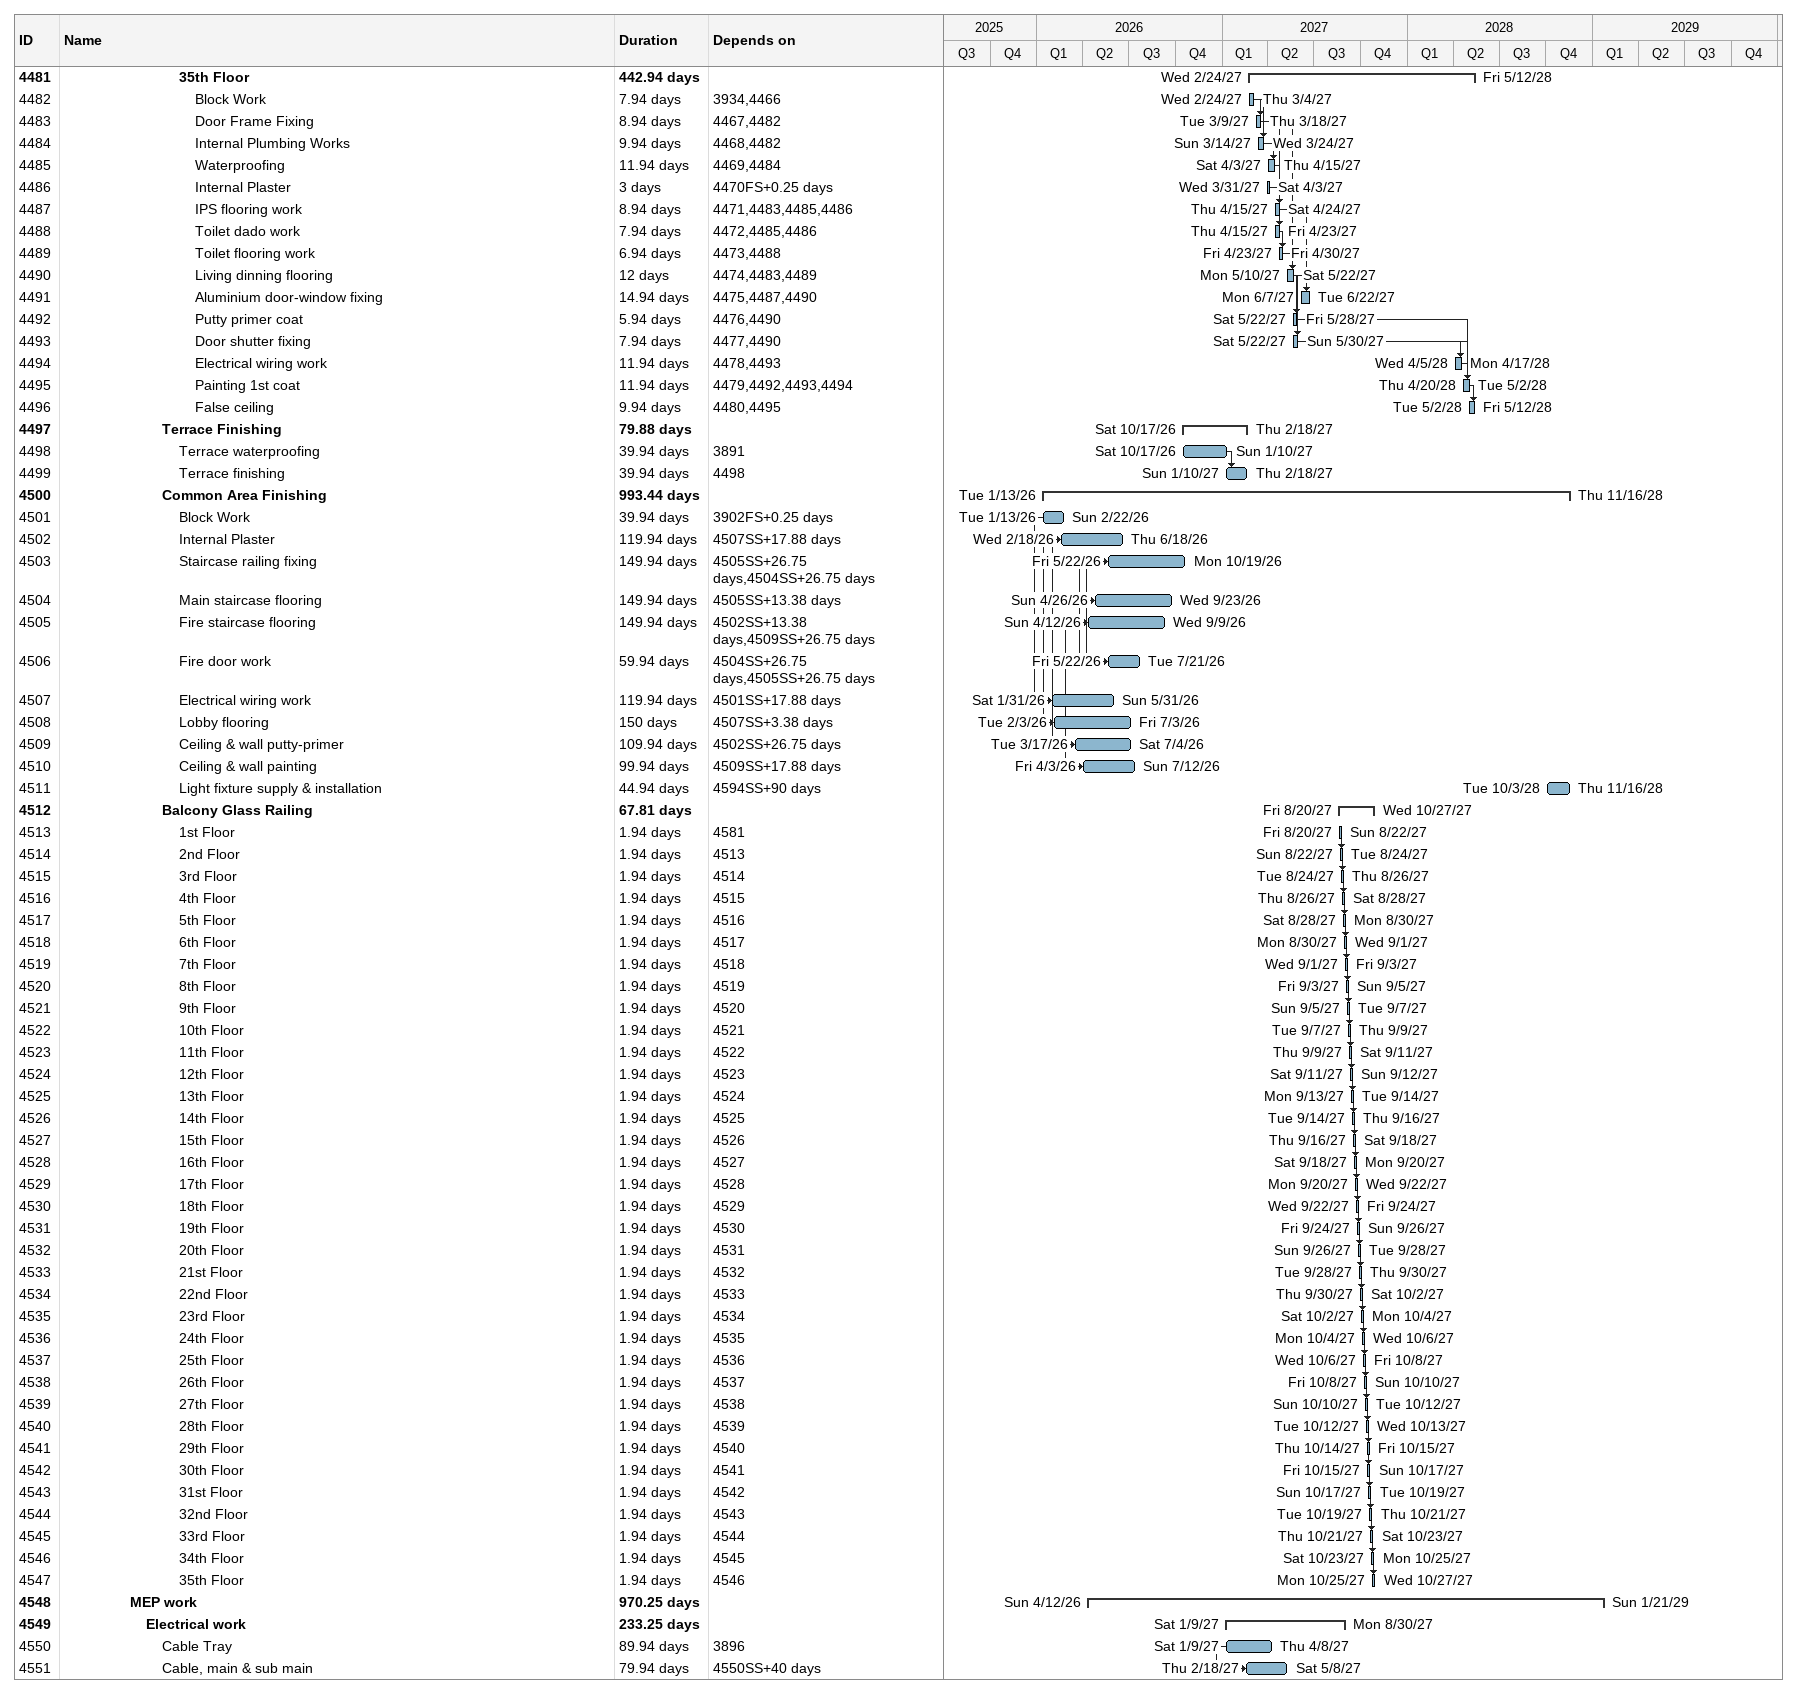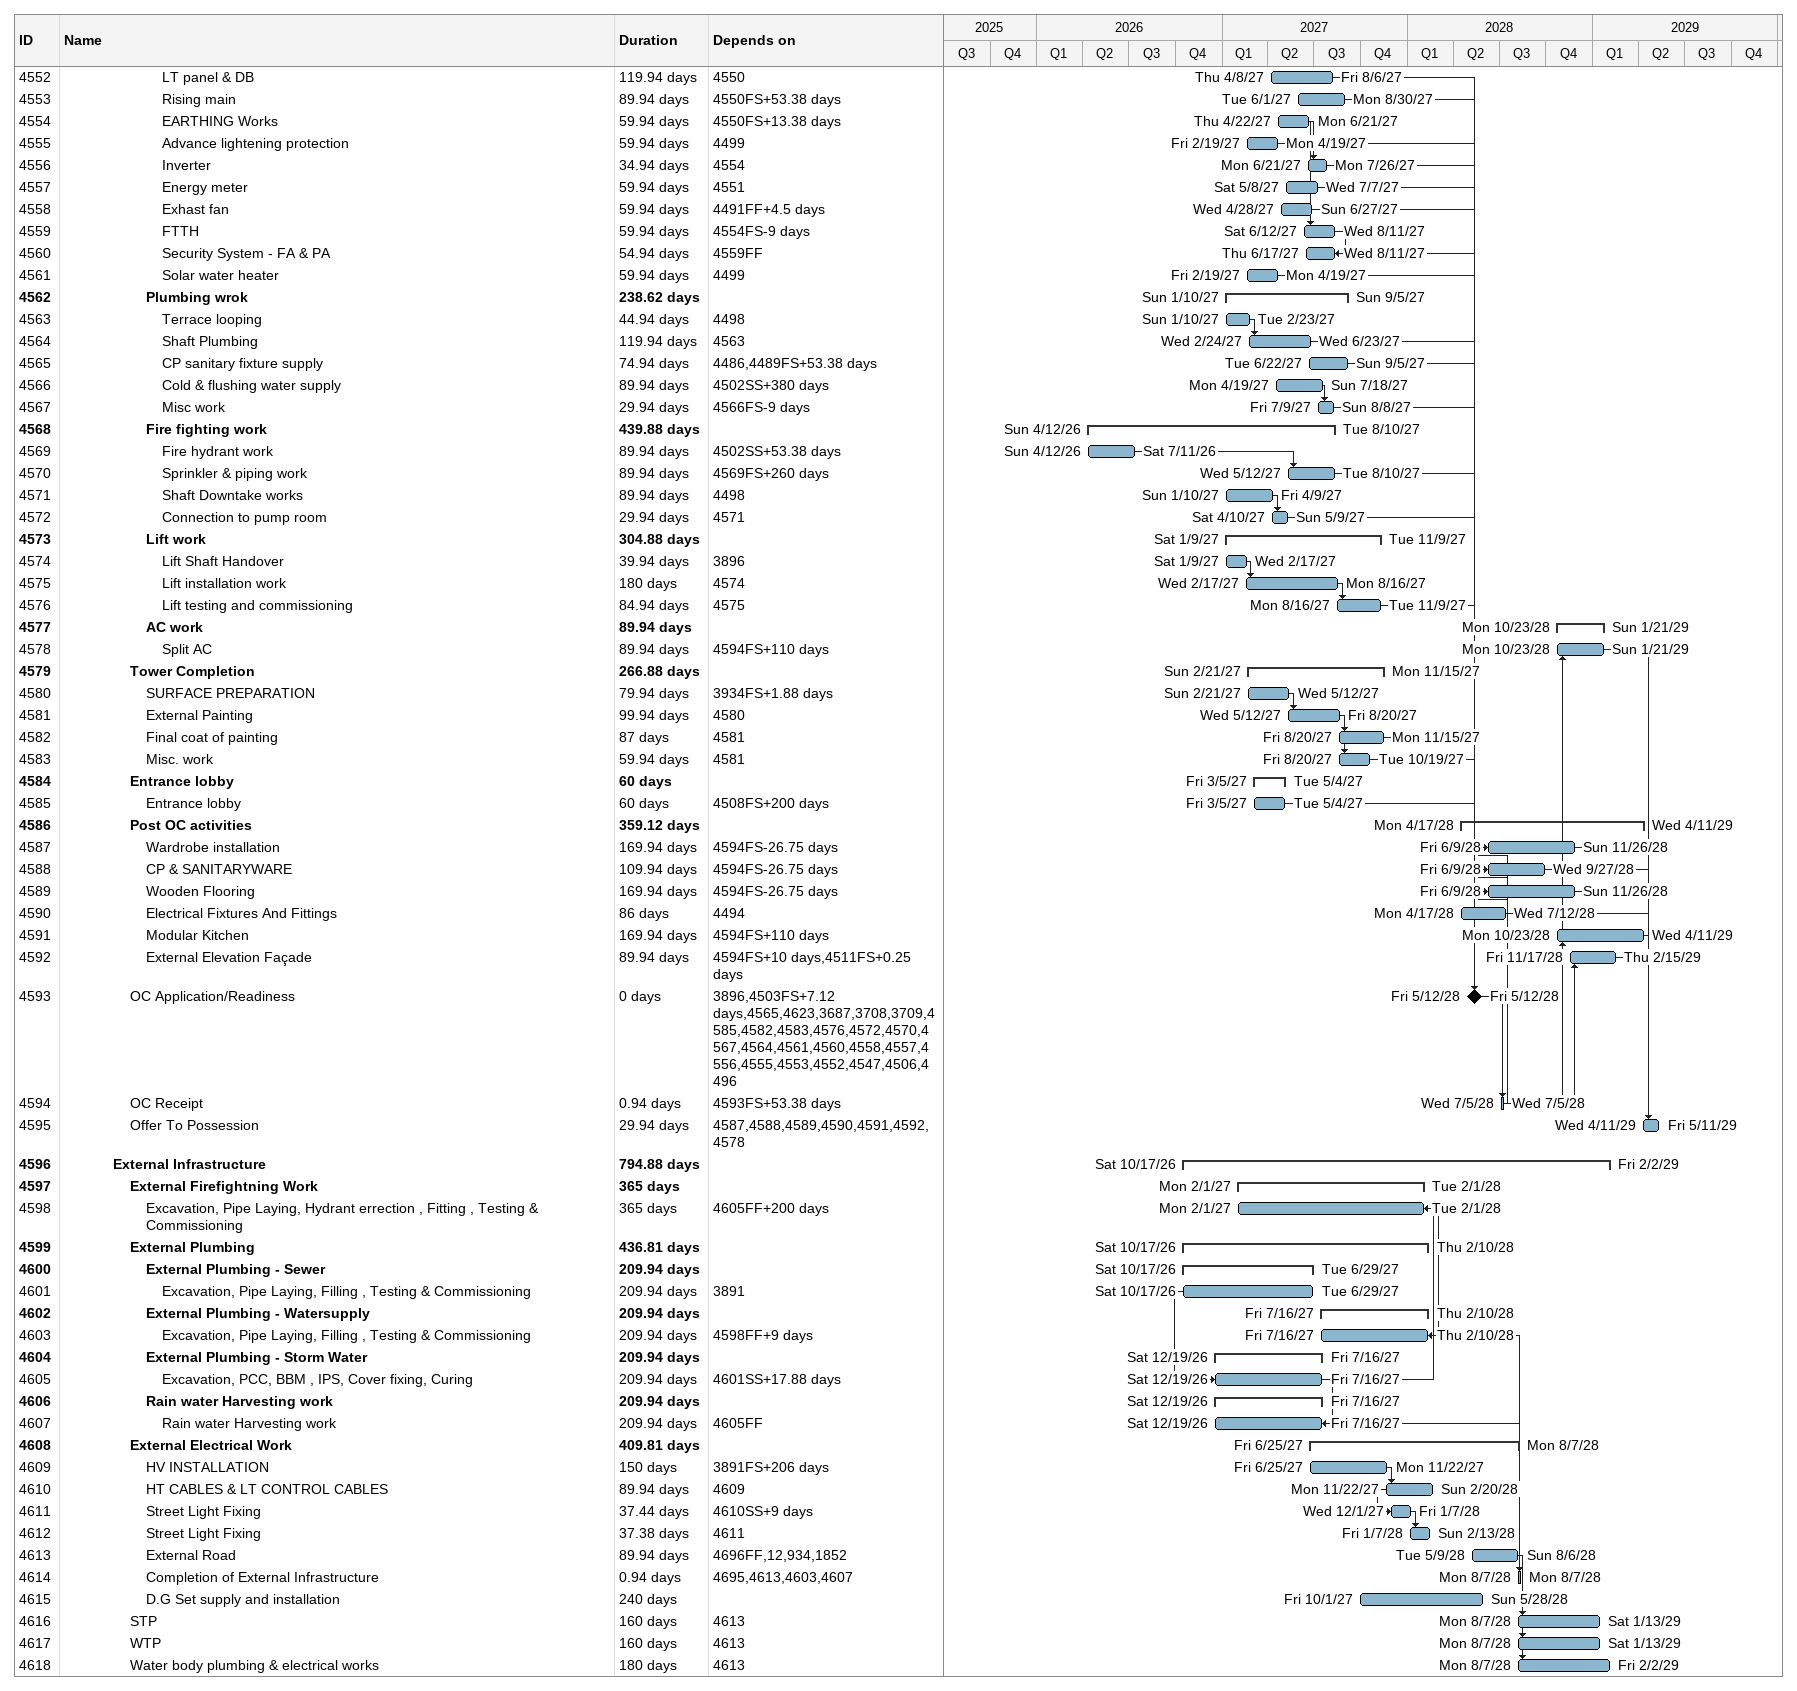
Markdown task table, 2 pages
| ID | Level | Task | Duration | Start | Finish | Predecessors |
|---|---|---|---|---|---|---|
| 4481 | 8 | **35th Floor** | 442.94d | 2027-02-24 | 2028-05-12 |  |
| 4482 | 9 | Block Work | 7.94d | 2027-02-24 | 2027-03-04 | 3934, 4466 |
| 4483 | 9 | Door Frame Fixing | 8.94d | 2027-03-09 | 2027-03-18 | 4467, 4482 |
| 4484 | 9 | Internal Plumbing Works | 9.94d | 2027-03-14 | 2027-03-24 | 4468, 4482 |
| 4485 | 9 | Waterproofing | 11.94d | 2027-04-03 | 2027-04-15 | 4469, 4484 |
| 4486 | 9 | Internal Plaster | 3d | 2027-03-31 | 2027-04-03 | 4470FS+0.25d |
| 4487 | 9 | IPS flooring work | 8.94d | 2027-04-15 | 2027-04-24 | 4471, 4483, 4485, 4486 |
| 4488 | 9 | Toilet dado work | 7.94d | 2027-04-15 | 2027-04-23 | 4472, 4485, 4486 |
| 4489 | 9 | Toilet flooring work | 6.94d | 2027-04-23 | 2027-04-30 | 4473, 4488 |
| 4490 | 9 | Living dinning flooring | 12d | 2027-05-10 | 2027-05-22 | 4474, 4483, 4489 |
| 4491 | 9 | Aluminium door-window fixing | 14.94d | 2027-06-07 | 2027-06-22 | 4475, 4487, 4490 |
| 4492 | 9 | Putty primer coat | 5.94d | 2027-05-22 | 2027-05-28 | 4476, 4490 |
| 4493 | 9 | Door shutter fixing | 7.94d | 2027-05-22 | 2027-05-30 | 4477, 4490 |
| 4494 | 9 | Electrical wiring work | 11.94d | 2028-04-05 | 2028-04-17 | 4478, 4493 |
| 4495 | 9 | Painting 1st coat | 11.94d | 2028-04-20 | 2028-05-02 | 4479, 4492, 4493, 4494 |
| 4496 | 9 | False ceiling | 9.94d | 2028-05-02 | 2028-05-12 | 4480, 4495 |
| 4497 | 7 | **Terrace Finishing** | 79.88d | 2026-10-17 | 2027-02-18 |  |
| 4498 | 8 | Terrace waterproofing | 39.94d | 2026-10-17 | 2027-01-10 | 3891 |
| 4499 | 8 | Terrace finishing | 39.94d | 2027-01-10 | 2027-02-18 | 4498 |
| 4500 | 7 | **Common Area Finishing** | 993.44d | 2026-01-13 | 2028-11-16 |  |
| 4501 | 8 | Block Work | 39.94d | 2026-01-13 | 2026-02-22 | 3902FS+0.25d |
| 4502 | 8 | Internal Plaster | 119.94d | 2026-02-18 | 2026-06-18 | 4507SS+17.88d |
| 4503 | 8 | Staircase railing fixing | 149.94d | 2026-05-22 | 2026-10-19 | 4505SS+26.75d, 4504SS+26.75d |
| 4504 | 8 | Main staircase flooring | 149.94d | 2026-04-26 | 2026-09-23 | 4505SS+13.38d |
| 4505 | 8 | Fire staircase flooring | 149.94d | 2026-04-12 | 2026-09-09 | 4502SS+13.38d, 4509SS+26.75d |
| 4506 | 8 | Fire door work | 59.94d | 2026-05-22 | 2026-07-21 | 4504SS+26.75d, 4505SS+26.75d |
| 4507 | 8 | Electrical wiring work | 119.94d | 2026-01-31 | 2026-05-31 | 4501SS+17.88d |
| 4508 | 8 | Lobby flooring | 150d | 2026-02-03 | 2026-07-03 | 4507SS+3.38d |
| 4509 | 8 | Ceiling & wall putty-primer | 109.94d | 2026-03-17 | 2026-07-04 | 4502SS+26.75d |
| 4510 | 8 | Ceiling & wall painting | 99.94d | 2026-04-03 | 2026-07-12 | 4509SS+17.88d |
| 4511 | 8 | Light fixture supply & installation | 44.94d | 2028-10-03 | 2028-11-16 | 4594SS+90d |
| 4512 | 7 | **Balcony Glass Railing** | 67.81d | 2027-08-20 | 2027-10-27 |  |
| 4513 | 8 | 1st Floor | 1.94d | 2027-08-20 | 2027-08-22 | 4581 |
| 4514 | 8 | 2nd Floor | 1.94d | 2027-08-22 | 2027-08-24 | 4513 |
| 4515 | 8 | 3rd Floor | 1.94d | 2027-08-24 | 2027-08-26 | 4514 |
| 4516 | 8 | 4th Floor | 1.94d | 2027-08-26 | 2027-08-28 | 4515 |
| 4517 | 8 | 5th Floor | 1.94d | 2027-08-28 | 2027-08-30 | 4516 |
| 4518 | 8 | 6th Floor | 1.94d | 2027-08-30 | 2027-09-01 | 4517 |
| 4519 | 8 | 7th Floor | 1.94d | 2027-09-01 | 2027-09-03 | 4518 |
| 4520 | 8 | 8th Floor | 1.94d | 2027-09-03 | 2027-09-05 | 4519 |
| 4521 | 8 | 9th Floor | 1.94d | 2027-09-05 | 2027-09-07 | 4520 |
| 4522 | 8 | 10th Floor | 1.94d | 2027-09-07 | 2027-09-09 | 4521 |
| 4523 | 8 | 11th Floor | 1.94d | 2027-09-09 | 2027-09-11 | 4522 |
| 4524 | 8 | 12th Floor | 1.94d | 2027-09-11 | 2027-09-12 | 4523 |
| 4525 | 8 | 13th Floor | 1.94d | 2027-09-13 | 2027-09-14 | 4524 |
| 4526 | 8 | 14th Floor | 1.94d | 2027-09-14 | 2027-09-16 | 4525 |
| 4527 | 8 | 15th Floor | 1.94d | 2027-09-16 | 2027-09-18 | 4526 |
| 4528 | 8 | 16th Floor | 1.94d | 2027-09-18 | 2027-09-20 | 4527 |
| 4529 | 8 | 17th Floor | 1.94d | 2027-09-20 | 2027-09-22 | 4528 |
| 4530 | 8 | 18th Floor | 1.94d | 2027-09-22 | 2027-09-24 | 4529 |
| 4531 | 8 | 19th Floor | 1.94d | 2027-09-24 | 2027-09-26 | 4530 |
| 4532 | 8 | 20th Floor | 1.94d | 2027-09-26 | 2027-09-28 | 4531 |
| 4533 | 8 | 21st Floor | 1.94d | 2027-09-28 | 2027-09-30 | 4532 |
| 4534 | 8 | 22nd Floor | 1.94d | 2027-09-30 | 2027-10-02 | 4533 |
| 4535 | 8 | 23rd Floor | 1.94d | 2027-10-02 | 2027-10-04 | 4534 |
| 4536 | 8 | 24th Floor | 1.94d | 2027-10-04 | 2027-10-06 | 4535 |
| 4537 | 8 | 25th Floor | 1.94d | 2027-10-06 | 2027-10-08 | 4536 |
| 4538 | 8 | 26th Floor | 1.94d | 2027-10-08 | 2027-10-10 | 4537 |
| 4539 | 8 | 27th Floor | 1.94d | 2027-10-10 | 2027-10-12 | 4538 |
| 4540 | 8 | 28th Floor | 1.94d | 2027-10-12 | 2027-10-13 | 4539 |
| 4541 | 8 | 29th Floor | 1.94d | 2027-10-14 | 2027-10-15 | 4540 |
| 4542 | 8 | 30th Floor | 1.94d | 2027-10-15 | 2027-10-17 | 4541 |
| 4543 | 8 | 31st Floor | 1.94d | 2027-10-17 | 2027-10-19 | 4542 |
| 4544 | 8 | 32nd Floor | 1.94d | 2027-10-19 | 2027-10-21 | 4543 |
| 4545 | 8 | 33rd Floor | 1.94d | 2027-10-21 | 2027-10-23 | 4544 |
| 4546 | 8 | 34th Floor | 1.94d | 2027-10-23 | 2027-10-25 | 4545 |
| 4547 | 8 | 35th Floor | 1.94d | 2027-10-25 | 2027-10-27 | 4546 |
| 4548 | 5 | **MEP work** | 970.25d | 2026-04-12 | 2029-01-21 |  |
| 4549 | 6 | **Electrical work** | 233.25d | 2027-01-09 | 2027-08-30 |  |
| 4550 | 7 | Cable Tray | 89.94d | 2027-01-09 | 2027-04-08 | 3896 |
| 4551 | 7 | Cable, main & sub main | 79.94d | 2027-02-18 | 2027-05-08 | 4550SS+40d |
| 4552 | 7 | LT panel & DB | 119.94d | 2027-04-08 | 2027-08-06 | 4550 |
| 4553 | 7 | Rising main | 89.94d | 2027-06-01 | 2027-08-30 | 4550FS+53.38d |
| 4554 | 7 | EARTHING Works | 59.94d | 2027-04-22 | 2027-06-21 | 4550FS+13.38d |
| 4555 | 7 | Advance lightening protection | 59.94d | 2027-02-19 | 2027-04-19 | 4499 |
| 4556 | 7 | Inverter | 34.94d | 2027-06-21 | 2027-07-26 | 4554 |
| 4557 | 7 | Energy meter | 59.94d | 2027-05-08 | 2027-07-07 | 4551 |
| 4558 | 7 | Exhast fan | 59.94d | 2027-04-28 | 2027-06-27 | 4491FF+4.5d |
| 4559 | 7 | FTTH | 59.94d | 2027-06-12 | 2027-08-11 | 4554FS-9d |
| 4560 | 7 | Security System - FA & PA | 54.94d | 2027-06-17 | 2027-08-11 | 4559FF |
| 4561 | 7 | Solar water heater | 59.94d | 2027-02-19 | 2027-04-19 | 4499 |
| 4562 | 6 | **Plumbing wrok** | 238.62d | 2027-01-10 | 2027-09-05 |  |
| 4563 | 7 | Terrace looping | 44.94d | 2027-01-10 | 2027-02-23 | 4498 |
| 4564 | 7 | Shaft Plumbing | 119.94d | 2027-02-24 | 2027-06-23 | 4563 |
| 4565 | 7 | CP sanitary fixture supply | 74.94d | 2027-06-22 | 2027-09-05 | 4486, 4489FS+53.38d |
| 4566 | 7 | Cold & flushing water supply | 89.94d | 2027-04-19 | 2027-07-18 | 4502SS+380d |
| 4567 | 7 | Misc work | 29.94d | 2027-07-09 | 2027-08-08 | 4566FS-9d |
| 4568 | 6 | **Fire fighting work** | 439.88d | 2026-04-12 | 2027-08-10 |  |
| 4569 | 7 | Fire hydrant work | 89.94d | 2026-04-12 | 2026-07-11 | 4502SS+53.38d |
| 4570 | 7 | Sprinkler & piping work | 89.94d | 2027-05-12 | 2027-08-10 | 4569FS+260d |
| 4571 | 7 | Shaft Downtake works | 89.94d | 2027-01-10 | 2027-04-09 | 4498 |
| 4572 | 7 | Connection to pump room | 29.94d | 2027-04-10 | 2027-05-09 | 4571 |
| 4573 | 6 | **Lift work** | 304.88d | 2027-01-09 | 2027-11-09 |  |
| 4574 | 7 | Lift Shaft Handover | 39.94d | 2027-01-09 | 2027-02-17 | 3896 |
| 4575 | 7 | Lift installation work | 180d | 2027-02-17 | 2027-08-16 | 4574 |
| 4576 | 7 | Lift testing and commissioning | 84.94d | 2027-08-16 | 2027-11-09 | 4575 |
| 4577 | 6 | **AC work** | 89.94d | 2028-10-23 | 2029-01-21 |  |
| 4578 | 7 | Split AC | 89.94d | 2028-10-23 | 2029-01-21 | 4594FS+110d |
| 4579 | 5 | **Tower Completion** | 266.88d | 2027-02-21 | 2027-11-15 |  |
| 4580 | 6 | SURFACE PREPARATION | 79.94d | 2027-02-21 | 2027-05-12 | 3934FS+1.88d |
| 4581 | 6 | External Painting | 99.94d | 2027-05-12 | 2027-08-20 | 4580 |
| 4582 | 6 | Final coat of painting | 87d | 2027-08-20 | 2027-11-15 | 4581 |
| 4583 | 6 | Misc. work | 59.94d | 2027-08-20 | 2027-10-19 | 4581 |
| 4584 | 5 | **Entrance lobby** | 60d | 2027-03-05 | 2027-05-04 |  |
| 4585 | 6 | Entrance lobby | 60d | 2027-03-05 | 2027-05-04 | 4508FS+200d |
| 4586 | 5 | **Post OC activities** | 359.12d | 2028-04-17 | 2029-04-11 |  |
| 4587 | 6 | Wardrobe installation | 169.94d | 2028-06-09 | 2028-11-26 | 4594FS-26.75d |
| 4588 | 6 | CP & SANITARYWARE | 109.94d | 2028-06-09 | 2028-09-27 | 4594FS-26.75d |
| 4589 | 6 | Wooden Flooring | 169.94d | 2028-06-09 | 2028-11-26 | 4594FS-26.75d |
| 4590 | 6 | Electrical Fixtures And Fittings | 86d | 2028-04-17 | 2028-07-12 | 4494 |
| 4591 | 6 | Modular Kitchen | 169.94d | 2028-10-23 | 2029-04-11 | 4594FS+110d |
| 4592 | 6 | External Elevation Façade | 89.94d | 2028-11-17 | 2029-02-15 | 4594FS+10d, 4511FS+0.25d |
| 4593 | 5 | OC Application/Readiness | 0d | 2028-05-12 | 2028-05-12 | 3896, 4503FS+7.12d, 4565, 4623, 3687, 3708, 3709, 4585, 4582, 4583, 4576, 4572, 4570, 4567, 4564, 4561, 4560, 4558, 4557, 4556, 4555, 4553, 4552, 4547, 4506, 4496 |
| 4594 | 5 | OC Receipt | 0.94d | 2028-07-05 | 2028-07-05 | 4593FS+53.38d |
| 4595 | 5 | Offer To Possession | 29.94d | 2029-04-11 | 2029-05-11 | 4587, 4588, 4589, 4590, 4591, 4592, 4578 |
| 4596 | 4 | **External Infrastructure** | 794.88d | 2026-10-17 | 2029-02-02 |  |
| 4597 | 5 | **External Firefightning Work** | 365d | 2027-02-01 | 2028-02-01 |  |
| 4598 | 6 | Excavation, Pipe Laying, Hydrant errection , Fitting , Testing & Commissioning | 365d | 2027-02-01 | 2028-02-01 | 4605FF+200d |
| 4599 | 5 | **External Plumbing** | 436.81d | 2026-10-17 | 2028-02-10 |  |
| 4600 | 6 | **External Plumbing - Sewer** | 209.94d | 2026-10-17 | 2027-06-29 |  |
| 4601 | 7 | Excavation, Pipe Laying, Filling , Testing & Commissioning | 209.94d | 2026-10-17 | 2027-06-29 | 3891 |
| 4602 | 6 | **External Plumbing - Watersupply** | 209.94d | 2027-07-16 | 2028-02-10 |  |
| 4603 | 7 | Excavation, Pipe Laying, Filling , Testing & Commissioning | 209.94d | 2027-07-16 | 2028-02-10 | 4598FF+9d |
| 4604 | 6 | **External Plumbing - Storm Water** | 209.94d | 2026-12-19 | 2027-07-16 |  |
| 4605 | 7 | Excavation, PCC, BBM , IPS, Cover fixing, Curing | 209.94d | 2026-12-19 | 2027-07-16 | 4601SS+17.88d |
| 4606 | 6 | **Rain water Harvesting work** | 209.94d | 2026-12-19 | 2027-07-16 |  |
| 4607 | 7 | Rain water Harvesting work | 209.94d | 2026-12-19 | 2027-07-16 | 4605FF |
| 4608 | 5 | **External Electrical Work** | 409.81d | 2027-06-25 | 2028-08-07 |  |
| 4609 | 6 | HV INSTALLATION | 150d | 2027-06-25 | 2027-11-22 | 3891FS+206d |
| 4610 | 6 | HT CABLES & LT CONTROL CABLES | 89.94d | 2027-11-22 | 2028-02-20 | 4609 |
| 4611 | 6 | Street Light Fixing | 37.44d | 2027-12-01 | 2028-01-07 | 4610SS+9d |
| 4612 | 6 | Street Light Fixing | 37.38d | 2028-01-07 | 2028-02-13 | 4611 |
| 4613 | 6 | External Road | 89.94d | 2028-05-09 | 2028-08-06 | 4696FF, 12, 934, 1852 |
| 4614 | 6 | Completion of External Infrastructure | 0.94d | 2028-08-07 | 2028-08-07 | 4695, 4613, 4603, 4607 |
| 4615 | 6 | D.G Set supply and installation | 240d | 2027-10-01 | 2028-05-28 |  |
| 4616 | 5 | STP | 160d | 2028-08-07 | 2029-01-13 | 4613 |
| 4617 | 5 | WTP | 160d | 2028-08-07 | 2029-01-13 | 4613 |
| 4618 | 5 | Water body plumbing & electrical works | 180d | 2028-08-07 | 2029-02-02 | 4613 |
